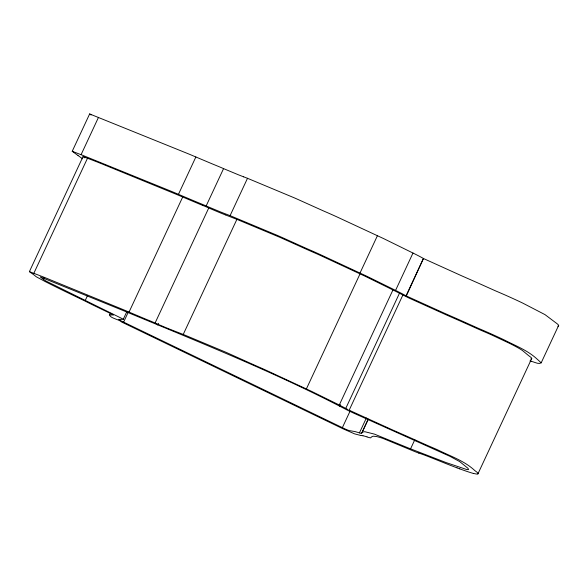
<?xml version="1.0" encoding="UTF-8"?>
<svg xmlns="http://www.w3.org/2000/svg" width="588" height="588" viewBox="0 0 588 588"><rect width="100%" height="100%" fill="white"/><g stroke="black" fill="none" stroke-linecap="round" stroke-linejoin="round"><path stroke-width="0.88" d="M43.291 279.197L40.234 276.897L123.745 310.78C199.082 342.106 275.044 372.277 347.412 410.181A116.799 8.151 25 0 0 353.373 412.996L450.026 456.369L459.64 461.565L468.011 468.327L468.496 469.445A54.023 3.771 25 0 1 466.527 469.467L446.211 462.616L409.351 448.379L374.358 434.091L364.847 431.717L362.605 432.033L361.091 433.363L355.093 431.592L348.971 430.541L345.817 429.306L121.385 321.055L118.629 319.409L123.473 319.269L46.481 281.284L43.328 279.366L44.063 277.536M77.954 155.416L76.594 154.49A68.575 4.785 25 0 1 75.801 153.916L72.221 151.285L89.641 113.94L188.785 153.997A74.191 5.174 25 0 1 190.093 154.541L210.93 163.332A18.5 1.294 25 0 0 212.871 164.14L220.456 167.264A29.657 2.065 25 0 1 223.565 168.616L238.191 174.709A97.16 6.777 25 0 0 243.697 176.848M72.221 151.285L81.078 154.703L98.49 117.35M45.349 281.637L36.405 276.86L33.472 274.53A29.782 2.08 25 0 0 33.148 274.302L31.855 273.42A56.668 3.954 25 0 1 31.186 272.942L29.4 271.627L83.055 156.555L94.264 160.84A60.513 4.219 25 0 1 97.74 162.2L99.313 162.832A71.699 4.998 25 0 1 101.364 163.655L176.077 194.224A66.804 4.66 25 0 1 177.297 194.731L198.362 203.617A31.995 2.234 25 0 0 199.986 204.293L200.633 204.558A24.534 1.713 25 0 0 201.339 204.844L202.911 205.477M29.4 271.627L33.825 273.332L87.487 158.26M85.297 300.365L87.619 295.389M360.76 435.465L354.637 433.878L342.804 428.703L121.576 321.989C119.717 319.365 106.075 317.527 110.5 313.264M178.458 194.319L195.87 156.967M123.201 319.46L126.677 312M123.598 322.136L128.235 312.199M129.051 312.074L182.706 197.009M81.078 154.703A62.901 4.388 25 0 0 82.085 155.085L171.373 191.343A74.191 5.174 25 0 1 172.681 191.886L193.511 200.677A18.5 1.294 25 0 0 195.459 201.486L203.044 204.617A29.657 2.065 25 0 1 206.153 205.962L223.565 168.616M157.709 324.995L158.481 323.334M206.153 205.962L220.772 212.055A97.16 6.777 25 0 0 226.284 214.194L230.092 215.642L247.504 178.296L294.779 198.046A75.543 5.27 25 0 1 296.771 198.928L322.114 210.328A27.805 1.94 25 0 0 324.054 211.188L328.001 212.907A39.94 2.786 25 0 1 336.865 216.869L383.641 238.61L410.027 251.583A40.197 2.808 25 0 0 412.982 253.038L395.57 290.391A24.402 1.705 25 0 1 405.999 295.815L444.778 313.397A59.77 4.167 25 0 0 445.947 313.911L453.877 317.388A129.367 9.026 25 0 1 464.498 322.106L476.596 327.545M170.821 329.618L183.236 334.425L236.891 219.353L279.182 237.03A68.539 4.777 25 0 1 281.821 238.191L306.517 249.305A35.177 2.455 25 0 0 309.354 250.569L317.197 254.001A29.915 2.087 25 0 1 320.122 255.324L365.177 276.272L389.352 288.171A50.245 3.506 25 0 0 392.938 289.943L408.91 297.998L446.013 314.771A65.974 4.601 25 0 0 447.637 315.491L459.72 320.798A90.537 6.314 25 0 1 462.727 322.136L479.418 329.618A21.572 1.507 25 0 0 481.763 330.64L488.165 333.396A36.618 2.558 25 0 1 491.223 334.741L509.524 343.333A25.527 1.779 25 0 1 522.636 350.654L528.414 355.461A56.816 3.962 25 0 0 528.877 355.806L530.721 357.203A37.632 2.624 25 0 1 531.479 357.952L531.53 358.033A66.04 4.608 25 0 1 530.692 358.989M360.01 273.045L377.423 235.7M306.377 388.933L360.032 273.861M348.059 409.63L339.283 405.014L392.946 289.943M339.577 406.161L340.349 404.507M345.759 408.417L399.421 293.346M402.824 295.139L349.169 410.204L392.358 429.843A65.974 4.601 25 0 0 393.982 430.563L406.058 435.862A90.537 6.314 25 0 1 409.072 437.2L425.22 444.447A22.528 1.573 25 0 0 428.108 445.711L434.51 448.468A36.618 2.558 25 0 1 437.568 449.805C450.195 456.112 464.263 460.705 474.759 470.532A56.816 3.962 25 0 0 475.222 470.878L477.059 472.274A37.632 2.624 25 0 1 477.816 473.024L477.875 473.105A66.062 4.608 25 0 1 476.06 473.972L473.303 473.377M342.356 427.674L350.081 411.108M406.029 295.823L423.441 258.477A24.402 1.705 25 0 0 413.026 253.053M406.315 295.977L423.441 258.477M359.422 432.908L366.375 417.995M361.951 432.562L368.125 419.303M361.738 433.275L368.301 419.193M410.571 448.835L414.819 439.721M477.912 473.891L531.721 358.511M531.052 361.297C534.132 361.782 538.557 364.692 541.18 362.84L558.6 325.495M109.655 314.911L113.631 314.999L95.183 306.105A54.162 3.778 25 0 1 92.676 304.885L90.082 303.599A37.75 2.631 25 0 1 89.104 303.114L85.436 301.269A9.452 0.661 25 0 0 83.716 300.417L65.738 291.766A105.428 7.357 25 0 1 45.313 281.623M361.194 435.51L362.965 435.767M418.715 453.017L424.198 454.965A70.347 4.91 25 0 1 429.108 456.869L448.695 464.667A140.231 9.783 25 0 0 457.089 467.872M367.103 436.935L367.794 437.171A22.079 1.544 25 0 0 369.631 437.692A27.555 1.926 25 0 0 370.705 437.84L371.351 437.112A75.22 5.248 25 0 1 371.396 437.002L373.079 436.193L376.291 436.502A60.895 4.248 25 0 1 382.171 438.163L382.259 438.2A6.666 0.463 25 0 1 383.089 438.494L383.28 438.575A18.228 1.272 25 0 1 384.655 439.111L413.276 450.945A18.809 1.316 25 0 0 418.869 453.098M459.853 468.901L457.096 467.879M247.504 178.296L243.704 176.856M236.891 219.353L225.366 214.899M230.092 215.642L277.367 235.398A90.045 6.284 25 0 1 284.077 238.375L304.297 247.497A28.371 1.977 25 0 0 306.642 248.54L311.155 250.503A39.852 2.778 25 0 1 319.453 254.214A58.653 4.094 25 0 1 321.327 255.074L367 276.331L392.615 288.928A40.197 2.808 25 0 0 395.57 290.391M183.236 334.425L225.99 352.3A67.047 4.675 25 0 1 228.159 353.263L252.862 364.376A35.177 2.455 25 0 0 255.699 365.633L263.534 369.073A29.915 2.087 25 0 1 266.46 370.396L311.515 391.343L335.697 403.243A50.245 3.506 25 0 0 339.283 405.014M33.825 273.332L40.601 275.912A60.513 4.219 25 0 1 44.085 277.271L45.658 277.896A71.699 4.998 25 0 1 47.702 278.727L122.414 309.295A66.804 4.66 25 0 1 123.642 309.803L144.707 318.689A31.995 2.234 25 0 0 146.331 319.365L146.449 319.416M146.816 319.563L146.971 319.629A24.534 1.713 25 0 0 147.684 319.916L149.249 320.548A21.212 1.477 25 0 1 155.092 323.003L208.762 207.946A21.212 1.477 25 0 0 202.919 205.484M423.728 258.632L462.19 276.051A59.77 4.167 25 0 0 463.366 276.566L471.289 280.042A129.367 9.026 25 0 1 481.91 284.761L494.295 290.325A20.911 1.455 25 0 0 496.397 291.236L500.528 293.008A53.596 3.741 25 0 1 504.688 294.816L506.4 295.573A44.967 3.138 25 0 1 522.71 303.085L544.98 314.617L554.653 321.893A46.695 3.256 25 0 0 554.954 322.128L556.586 323.334A55.853 3.895 25 0 1 558.482 325.091M82.636 158.848L77.998 155.482M89.641 113.94L91.074 114.991M83.055 156.555L84.062 157.297M84.4 157.54L84.848 157.871M541.18 362.84L537.542 359.474A46.695 3.256 25 0 1 537.241 359.239C527.811 350.367 515.419 345.729 504.1 339.864A45.254 3.153 25 0 0 488.988 332.926L487.276 332.169A53.596 3.741 25 0 0 483.115 330.36L479.249 328.699A22.153 1.544 25 0 1 476.603 327.553M558.666 325.407A78.829 5.498 25 0 1 557.836 326.119M531.082 361.311A103.135 7.196 25 0 1 529.964 360.944M225.278 214.855A55.706 3.888 25 0 1 208.814 207.983M363.046 435.804A34.567 2.411 25 0 1 366.978 436.877M473.48 473.465A87.627 6.115 25 0 1 459.772 468.856M170.755 329.574A55.066 3.844 25 0 1 155.151 323.047"/></g></svg>
